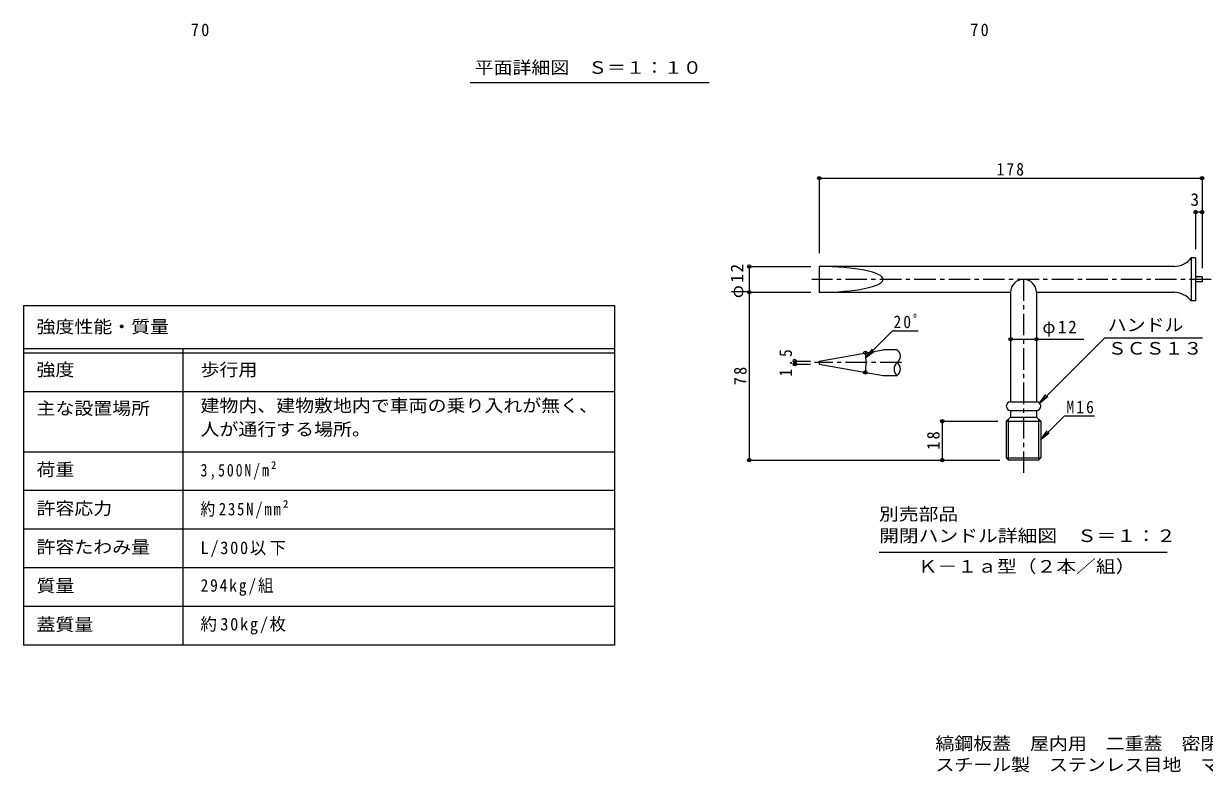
# Model space of a CAD drawing. Units: millimetres at full size, sheet at 1:10, with parts at other scales. Extents: x -2620 to 2676, y -1962 to 1874.
# Drawn here: x -2620 to 125, y -1962 to -221 of the extents above; entities that cross this region are included whole.
import ezdxf
from ezdxf.enums import TextEntityAlignment as Align

# ---------------------------------------------------------------- set-up
doc = ezdxf.new("R2010")
doc.units = ezdxf.units.MM
doc.header["$LTSCALE"] = 10
doc.header["$PDMODE"] = 32
doc.header["$PDSIZE"] = 8
doc.linetypes.add('CHAIN1', pattern=[8, 5, -1, 1, -1])
for name, color, linetype, lineweight in [('0-4_その他', 2, 'Continuous', 9), ('0-F', 7, 'Continuous', 9), ('D-5', 7, 'Continuous', 9), ('D-F', 7, 'Continuous', 9), ('F-5_F-5ﾚｲﾔ', 7, 'Continuous', 9), ('F-F_F-Fﾚｲﾔ', 2, 'Continuous', 9)]:
    doc.layers.add(name, color=color, linetype=linetype, lineweight=lineweight)
doc.styles.add('ＭＳ ゴシック', font='')
doc.styles.get('ＭＳ ゴシック').set_extended_font_data('MS Gothic')

msp = doc.modelspace()

# ---------------------------------------------------------------- linework, layer by layer
at = {"layer": '0-4_その他', "color": 7}
msp.add_line((-1026.48, -359.17), (-1581.48, -359.17), dxfattribs=at)
at = {"layer": 'D-5', "color": 3}
for p, q in [((94.82, -765.85), (94.82, -865.85)), ((104.82, -765.85), (94.82, -765.85)), ((104.82, -765.85), (104.82, -865.85)), ((-770.18, -785.85), (-770.18, -845.85)), ((54.82, -785.85), (-770.18, -785.85)), ((119.82, -810.1), (104.82, -810.1)), ((119.82, -821.6), (104.82, -821.6)), ((119.82, -810.1), (119.82, -821.6)), ((-770.18, -845.85), (-325.18, -845.85)), ((-265.18, -845.85), (54.82, -845.85)), ((-265.18, -845.85), (-265.18, -1100.85)), ((104.82, -865.85), (94.82, -865.85)), ((-588.83, -979.39), (-621.31, -979.39)), ((-770.18, -1005.64), (-770.18, -1013.14)), ((-621.31, -1039.39), (-588.83, -1039.39)), ((-325.18, -1120.85), (-325.18, -1135.85)), ((-335.18, -1145.85), (-325.18, -1135.85)), ((-335.18, -1145.85), (-335.18, -1230.57)), ((-330.18, -1235.85), (-330.18, -1140.85)), ((-325.18, -1135.85), (-265.18, -1135.85)), ((-255.18, -1145.85), (-265.18, -1135.85)), ((-260.18, -1140.85), (-260.18, -1235.85)), ((-335.18, -1230.57), (-255.18, -1230.57)), ((-335.18, -1230.57), (-330.18, -1235.85)), ((-260.18, -1235.85), (-255.18, -1230.57)), ((-260.18, -1235.85), (-330.18, -1235.85))]:
    msp.add_line(p, q, dxfattribs=at)
at = {"layer": 'D-5', "color": 3, "linetype": 'CHAIN1'}
for p, q in [((140.78, -815.85), (-787.67, -815.85)), ((-295.18, -815.85), (-295.18, -1271.92)), ((-578.83, -1009.39), (-781.26, -1009.39))]:
    msp.add_line(p, q, dxfattribs=at)
at = {"layer": 'D-5'}
for p, q in [((-265.18, -954.99), (-155.09, -954.99)), ((-106.23, -951.43), (120.64, -951.43)), ((-258.35, -1103.54), (-238.51, -1088.32)), ((-200.05, -1133.08), (-130.34, -1133.08)), ((-255.18, -1188.21), (-235.34, -1172.99)), ((-631.05, -1450.37), (38.95, -1450.37))]:
    msp.add_line(p, q, dxfattribs=at)
at = {"layer": 'D-5', "color": 3}
for points in [[(-325.18, -845.85), (-325.18, -1100.85), (-265.18, -1100.85)], [(-325.18, -1120.85), (-265.18, -1120.85), (-265.18, -1135.85)], [(-335.18, -1145.85), (-255.18, -1145.85), (-255.18, -1230.57)]]:
    msp.add_lwpolyline(points, dxfattribs=at)
at = {"layer": 'D-5'}
for points in [[(-106.23, -951.43), (-258.35, -1103.54), (-243.13, -1083.71)], [(-200.05, -1133.08), (-255.18, -1188.21), (-239.96, -1168.38)]]:
    msp.add_lwpolyline(points, dxfattribs=at)
at = {"layer": 'D-5', "color": 3}
for centre, radius, start, end in [((53, -732.21), 53.67, 271.94333, 321.18758), ((-295.18, -845.85), 30, 0, 180), ((53, -899.48), 53.67, 38.81242, 88.06058), ((-600.08, -994.39), 18.75, 306.87005, 53.12995), ((-577.58, -1024.39), 18.75, 126.87005, 233.12995), ((-600.08, -1024.39), 18.75, 306.87005, 53.12995), ((-325.18, -1110.85), 10, 90, 270), ((-265.18, -1110.85), 10, 270, 90)]:
    msp.add_arc(centre, radius, start, end, dxfattribs=at)
msp.add_ellipse((-770.18, -815.85), major_axis=(148.87, 0), ratio=0.201518, start_param=4.712389, end_param=7.8539816, dxfattribs=at)
at = {"layer": 'D-F'}
for p, q in [((-770.18, -577.73), (-770.18, -755.08)), ((-770.18, -580.73), (119.82, -580.73)), ((119.82, -577.73), (119.82, -790.1)), ((104.82, -656.64), (104.82, -745.85)), ((119.82, -659.64), (104.82, -659.64)), ((-935.88, -785.85), (-789.81, -785.85)), ((-932.88, -785.85), (-932.88, -1235.85)), ((-935.88, -845.85), (-789.81, -845.85)), ((-599.64, -935.73), (-540.28, -935.73)), ((-325.18, -954.99), (-265.18, -954.99)), ((-661.52, -997.6), (-641.68, -982.39)), ((-830.15, -1005.64), (-790.18, -1005.64)), ((-830.15, -1013.14), (-790.18, -1013.14)), ((-827.15, -1013.14), (-827.15, -1005.64)), ((-486.98, -1145.85), (-355.18, -1145.85)), ((-483.98, -1235.85), (-483.98, -1145.85)), ((-935.88, -1235.85), (-350.18, -1235.85))]:
    msp.add_line(p, q, dxfattribs=at)
at = {"layer": 'D-F', "color": 3}
for p, q in [((-770.18, -1005.64), (-621.31, -979.39)), ((-770.18, -1013.14), (-621.31, -1039.39))]:
    msp.add_line(p, q, dxfattribs=at)
at = {"layer": 'D-F'}
msp.add_lwpolyline([(-599.64, -935.73), (-661.52, -997.6), (-646.3, -977.77)], dxfattribs=at)
msp.add_arc((-791.44, -1009.39), 130.46, 350, 10, dxfattribs=at)
for p in [(-770.18, -580.73), (119.82, -580.73), (104.82, -659.64), (119.82, -659.64), (-932.88, -785.85), (-932.88, -845.85), (-325.18, -954.99), (-265.18, -954.99), (-662.96, -986.73), (-827.15, -1005.64), (-827.15, -1013.14), (-662.96, -1032.04), (-483.98, -1145.85), (-932.88, -1235.85), (-483.98, -1235.85)]:
    msp.add_point(p, dxfattribs=at)
at = {"layer": 'F-5_F-5ﾚｲﾔ'}
for p, q in [((-1246.13, -876.68), (-1246.13, -1666.68)), ((-2620.11, -1076.68), (-1246.13, -1076.68)), ((-2620.11, -1216.68), (-1246.13, -1216.68))]:
    msp.add_line(p, q, dxfattribs=at)
at = {"layer": 'F-F_F-Fﾚｲﾔ', "color": 7}
for p, q in [((-2620.11, -876.68), (-1246.13, -876.68)), ((-2620.11, -876.68), (-2620.11, -1666.68)), ((-2620.11, -976.68), (-1246.13, -976.68)), ((-2620.11, -986.68), (-1246.13, -986.68)), ((-2250.11, -976.68), (-2250.11, -1666.68)), ((-2620.11, -1076.68), (-1246.13, -1076.68)), ((-2620.11, -1216.68), (-1246.13, -1216.68)), ((-1246.13, -1306.68), (-2620.11, -1306.68)), ((-1246.13, -1396.68), (-2620.11, -1396.68)), ((-1246.13, -1486.68), (-2620.11, -1486.68)), ((-1246.13, -1576.68), (-2620.11, -1576.68)), ((-1246.13, -1666.68), (-2620.11, -1666.68))]:
    msp.add_line(p, q, dxfattribs=at)

# ---------------------------------------------------------------- texts
at = {"layer": '0-4_その他', "style": 'ＭＳ ゴシック', "width": 1.1}
msp.add_text('平面詳細図\u3000Ｓ＝１：１０', height=29.33, dxfattribs=at).set_placement((-1571.48, -346.67), align=Align.BOTTOM_LEFT)
at = {"layer": '0-F', "color": 2, "char_height": 29.33, "attachment_point": 7, "style": 'ＭＳ ゴシック'}
for insert in [(-2231.33, -250.57), (-419.13, -250.57)]:
    msp.add_mtext('\\T1.27;\\W0.95;70', dxfattribs=dict(at, insert=insert))
at = {"layer": 'D-5', "color": 2, "style": 'ＭＳ ゴシック'}
for s, width, p in [('ハンドル', 1.1, (-99.36, -945.11)), ('ＳＣＳ１３', 1.1, (-99.36, -999.63)), ('別売部品', 1.15, (-631.05, -1384.87)), ('開閉ハンドル詳細図\u3000Ｓ＝１：２', 1.15, (-631.05, -1435.37)), ('Ｋ－１ａ型（２本／組）', 1.15, (-541.05, -1506.59))]:
    msp.add_text(s, height=29.33, dxfattribs=dict(at, width=width)).set_placement(p, align=Align.BOTTOM_LEFT)
at = {"layer": 'D-5', "color": 2, "insert": (-195.34, -1127.62), "char_height": 29.33, "attachment_point": 7, "style": 'ＭＳ ゴシック'}
msp.add_mtext('\\T1.27;\\W0.9;M16', dxfattribs=at)
at = {"layer": 'D-F', "color": 2, "style": 'ＭＳ ゴシック'}
msp.add_text('3', height=29.33, dxfattribs=at).set_placement((92.97, -653.64), align=Align.BOTTOM_LEFT)
at = {"layer": 'D-F', "color": 2, "char_height": 29.33, "attachment_point": 7, "style": 'ＭＳ ゴシック'}
for s, insert in [('\\T1.27;\\W0.9;178', (-357.68, -574.73)), ('\\T1.27;\\W0.9;20ﾟ', (-597.53, -929.71)), ('\\T1.19;φ12', (-251.24, -948.99))]:
    msp.add_mtext(s, dxfattribs=dict(at, insert=insert))
at = {"layer": 'D-F', "color": 2, "char_height": 29.33, "attachment_point": 7, "rotation": 90, "style": 'ＭＳ ゴシック'}
for s, insert in [('\\T1.19;φ12', (-938.88, -859.6)), ('\\T1.27;\\W0.9;1.5', (-833.15, -1041.89)), ('\\T1.27;\\W0.95;78', (-938.88, -1062.1)), ('\\T1.27;\\W0.95;18', (-489.98, -1212.1))]:
    msp.add_mtext(s, dxfattribs=dict(at, insert=insert))
at = {"layer": 'F-5_F-5ﾚｲﾔ', "color": 2, "style": 'ＭＳ ゴシック', "width": 1.1}
for s, p in [('縞鋼板蓋\u3000屋内用\u3000二重蓋\u3000密閉形（防水・防臭形）', (-500.11, -1918.5)), ('スチール製\u3000ステンレス目地\u3000マシンハッチ\u3000Ｗ－１ＥＣ－１３００×１６００', (-500.11, -1967.71))]:
    msp.add_text(s, height=29.33, dxfattribs=at).set_placement(p, align=Align.BOTTOM_LEFT)
at = {"layer": 'F-F_F-Fﾚｲﾔ', "style": 'ＭＳ ゴシック', "width": 1.1}
for s, p in [('強度性能・質量', (-2590.11, -949.24)), ('強度', (-2590.11, -1049.18)), ('歩行用', (-2208.77, -1049.18)), ('主な設置場所', (-2590.11, -1139.18)), ('建物内、建物敷地内で車両の乗り入れが無く、', (-2208.77, -1132.75)), ('人が通行する場所。', (-2208.77, -1187.68)), ('荷重', (-2590.11, -1281.68)), ('許容応力', (-2590.11, -1371.68)), ('許容たわみ量', (-2590.11, -1461.68)), ('質量', (-2590.11, -1551.68)), ('蓋質量', (-2590.11, -1641.68))]:
    msp.add_text(s, height=29.33, dxfattribs=at).set_placement(p, align=Align.BOTTOM_LEFT)
at = {"layer": 'F-F_F-Fﾚｲﾔ', "char_height": 29.33, "attachment_point": 7, "style": 'ＭＳ ゴシック'}
for s, insert in [('\\T1.28;\\W0.8;3,500N/m²', (-2208.77, -1281.68)), ('\\T1.25;\\W0.85;約235N/mm²', (-2208.77, -1371.68)), ('\\T1.21;\\W0.95;L/300以下', (-2208.77, -1461.68)), ('\\T1.24;\\W0.9;294kg/組', (-2208.77, -1551.68)), ('\\T1.21;\\W0.95;約30kg/枚', (-2208.77, -1641.68))]:
    msp.add_mtext(s, dxfattribs=dict(at, insert=insert))

doc.saveas('drawing.dxf')
